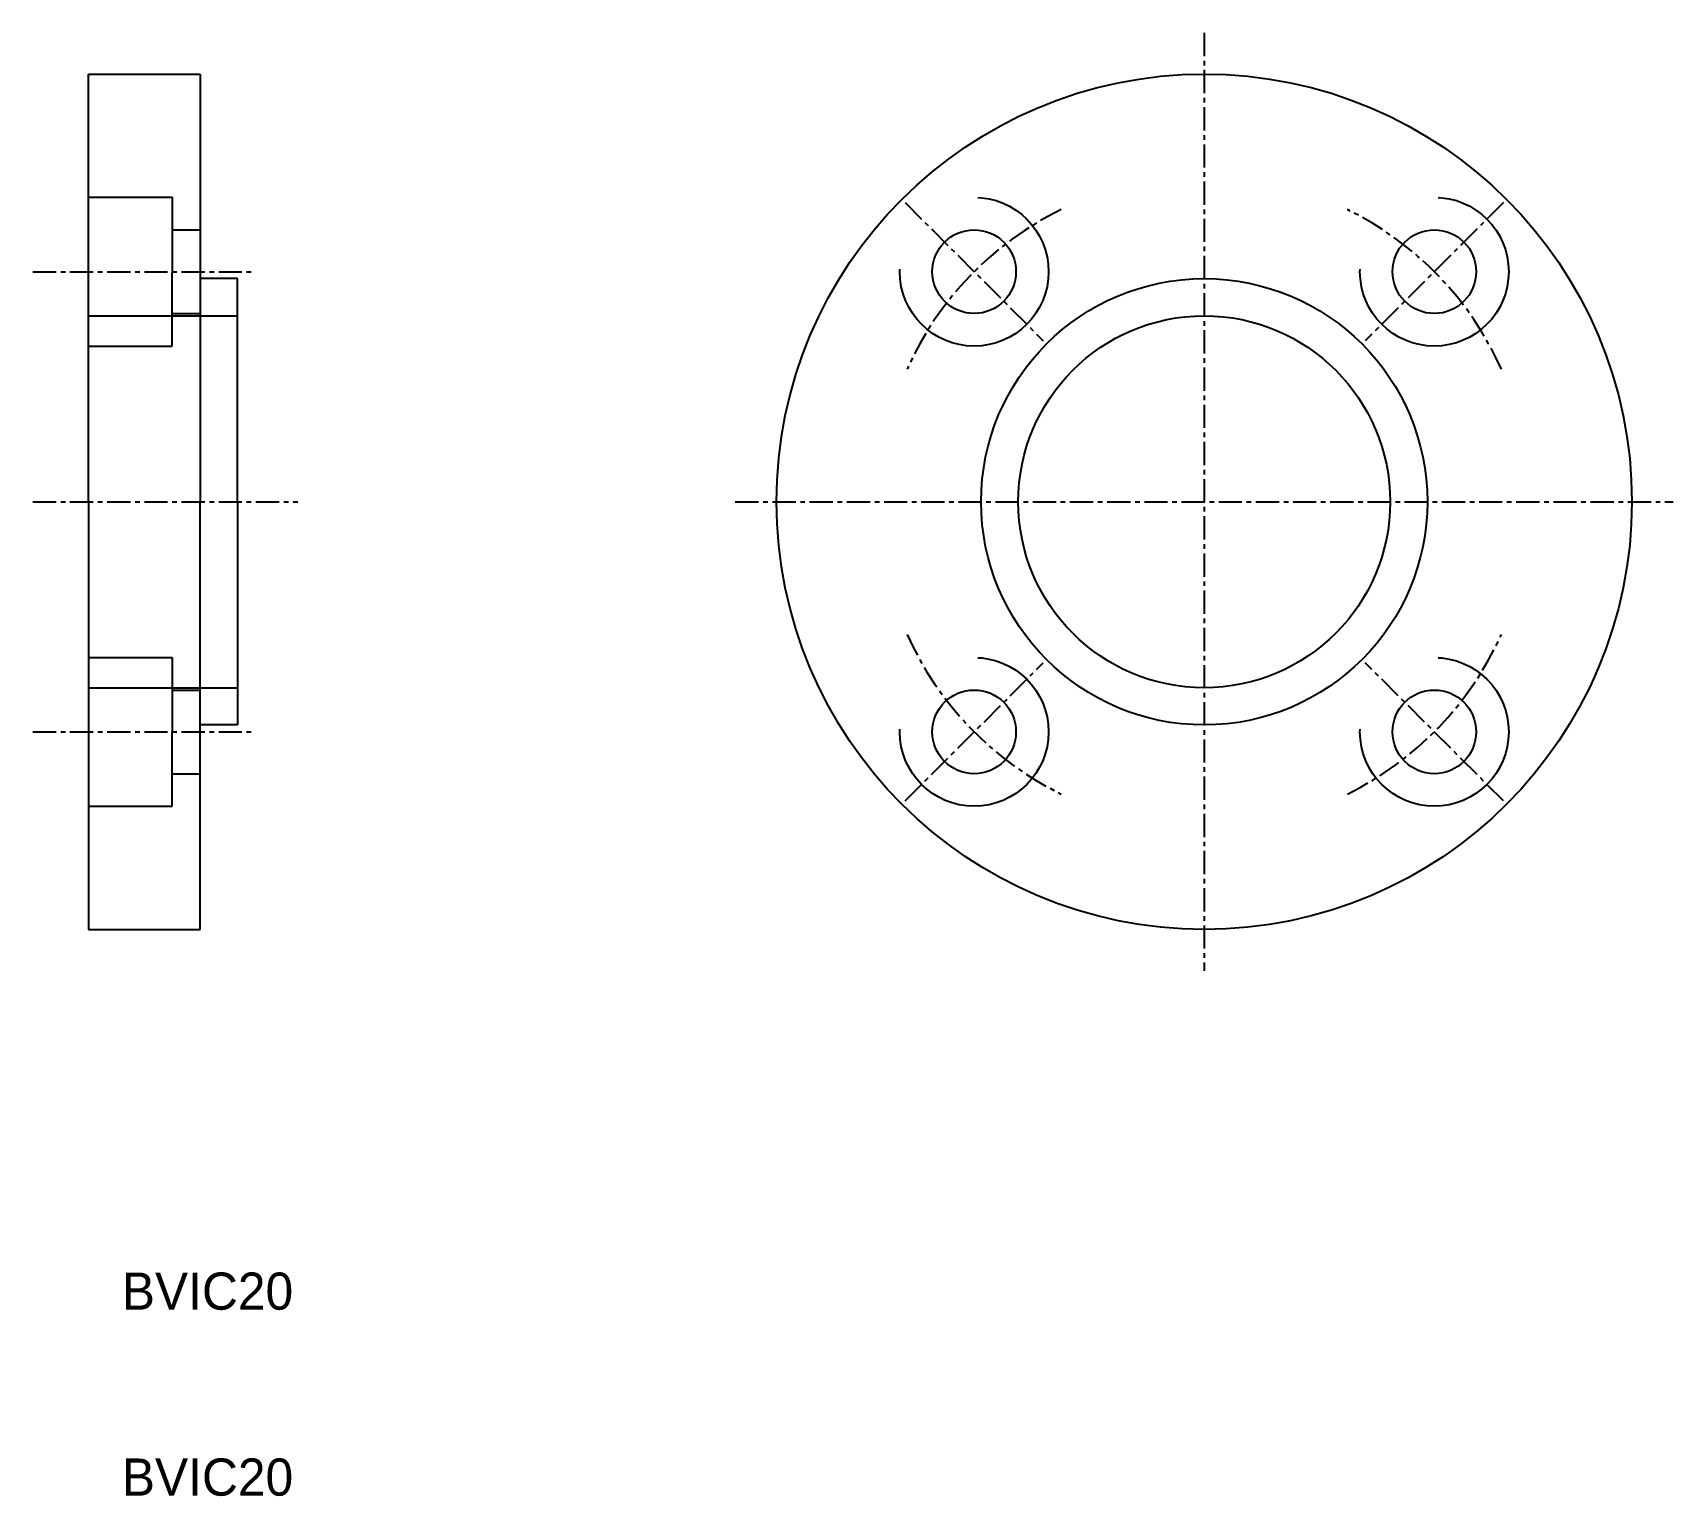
# Model space of a CAD drawing. Extents: x 156.8 to 245.1, y 85.3 to 164.
import ezdxf

# ---------------------------------------------------------------- set-up
doc = ezdxf.new("R2010")
doc.units = 0
doc.linetypes.add('CENTER', pattern=[2, 1.25, -0.25, 0.25, -0.25])
doc.linetypes.add('DASHED', pattern=[19.05, 12.7, -6.35])
doc.layers.get('0').update_dxf_attribs({"linetype": 'CONTINUOUS'})
doc.layers.add('CENTER', color=1, linetype='CENTER')

msp = doc.modelspace()

# ---------------------------------------------------------------- linework, layer by layer
for p, q in [((159.829, 138.775), (159.829, 161.775)), ((159.829, 161.775), (165.829, 161.775)), ((165.829, 161.775), (165.829, 138.775)), ((167.829, 150.775), (165.829, 150.775)), ((167.829, 138.775), (167.829, 150.775)), ((159.829, 138.775), (159.829, 115.775)), ((165.829, 115.775), (165.829, 138.775)), ((167.829, 138.775), (167.829, 126.775)), ((167.829, 126.775), (165.829, 126.775)), ((159.829, 115.775), (165.829, 115.775))]:
    msp.add_line(p, q)
at = {"color": 3, "linetype": 'DASHED'}
for p, q in [((159.829, 155.149), (164.329, 155.149)), ((164.329, 155.149), (164.329, 151.149)), ((164.329, 153.399), (165.829, 153.399)), ((164.329, 147.149), (164.329, 151.149)), ((159.829, 148.775), (167.829, 148.775)), ((164.329, 148.899), (165.829, 148.899)), ((159.829, 147.149), (164.329, 147.149)), ((159.829, 130.401), (164.329, 130.401)), ((164.329, 130.401), (164.329, 126.401)), ((159.829, 128.775), (167.829, 128.775)), ((164.329, 128.651), (165.829, 128.651)), ((164.329, 122.401), (164.329, 126.401)), ((164.329, 124.151), (165.829, 124.151)), ((159.829, 122.401), (164.329, 122.401))]:
    msp.add_line(p, q, dxfattribs=at)
for centre, radius in [((219.829, 138.775), 23), ((207.455, 151.149), 2.25), ((232.204, 151.149), 2.25), ((219.829, 138.775), 12), ((219.829, 138.775), 10), ((207.455, 126.401), 2.25), ((232.204, 126.401), 2.25)]:
    msp.add_circle(centre, radius)
for centre in [(207.455, 151.149), (232.204, 151.149), (207.455, 126.401), (232.204, 126.401)]:
    msp.add_circle(centre, 4, dxfattribs=at)
at = {"layer": 'CENTER', "color": 1, "linetype": 'CENTER'}
for p, q in [((219.829, 163.996), (219.829, 113.554)), ((203.743, 154.862), (211.167, 147.437)), ((235.916, 154.862), (228.491, 147.437)), ((156.829, 151.149), (168.829, 151.149)), ((156.829, 138.775), (171.074, 138.775)), ((194.608, 138.775), (245.05, 138.775)), ((203.743, 122.688), (211.167, 130.113)), ((235.916, 122.688), (228.491, 130.113)), ((156.829, 126.401), (168.829, 126.401))]:
    msp.add_line(p, q, dxfattribs=at)
at = {"layer": 'CENTER'}
for start, end in [(116.09472, 155.94635), (24.05365, 63.90528), (204.05365, 243.90528), (296.09472, 335.94635)]:
    msp.add_arc((219.829, 138.775), 17.5, start, end, dxfattribs=at)

# ---------------------------------------------------------------- texts
for p in [(161.616, 95.325), (161.616, 85.325)]:
    msp.add_text('BVIC20', height=2).set_placement(p)

doc.saveas('drawing.dxf')
